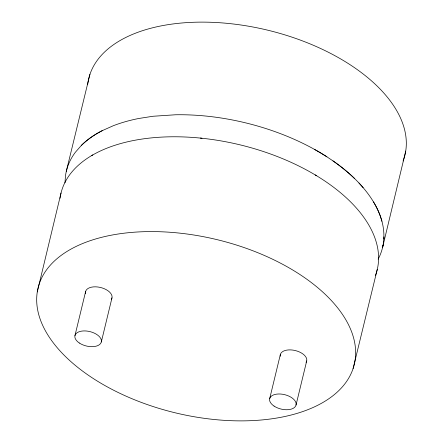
<?xml version="1.0" encoding="UTF-8"?>
<svg xmlns="http://www.w3.org/2000/svg" width="443" height="443" viewBox="0 0 443 443"><rect width="100%" height="100%" fill="white"/><g stroke="black" fill="none" stroke-linecap="round" stroke-linejoin="round"><path stroke-width="0.66" d="M64.988 182.804L65.481 175.555L66.267 171.424L89.918 74.413M378.161 259.161A162.814 89.148 13.6 0 0 382.608 247.321C385.056 237.105 383.92 226.284 380.432 216.45A163.783 89.68 13.6 0 0 373.538 201.964C368.277 193.275 361.693 185.456 354.422 178.385A163.871 89.73 13.6 0 0 332.981 160.892L326.879 156.805A161.385 88.367 13.6 0 0 314.408 149.346A163.196 89.359 13.6 0 0 274.101 131.316A161.634 88.506 13.6 0 0 259.62 126.626A163.212 89.37 13.6 0 0 222.336 118.187A161.402 88.378 13.6 0 0 199.272 115.479A163.329 89.431 13.6 0 0 175.544 114.77L152.951 116.265L138.792 118.48A163.45 89.497 13.6 0 0 113.292 125.729L102.206 130.668A161.402 88.378 13.6 0 0 92.753 136.2A163.052 89.281 13.6 0 0 81.396 145.393L75.393 152.237A161.756 88.572 13.6 0 0 67.397 167.382L66.267 171.424M383.832 238.993L383.915 236.867M383.045 245.267L382.608 247.321L405.727 151.074M37.273 291.926L61.034 193.021M74.95 335.65L85.621 291.549M101.32 341.952L111.985 297.857M269.671 398.711L280.336 354.61M296.035 405.018L306.706 360.918M353.082 368.587A162.664 89.071 13.6 0 0 142.375 231.755A162.664 89.071 13.6 0 0 93.03 378.361A162.664 89.071 13.6 0 0 353.082 368.587L377.275 269.372M91.801 155.504L92.82 154.917M200.347 138.083L202.008 138.255M315.178 174.907L316.507 175.705M358.974 182.987L363.166 187.66M381.927 221.256L380.432 216.45A163.938 89.768 13.6 0 0 373.538 201.964M280.281 356.222A13.556 7.42 13.6 0 1 295.204 350.535A13.556 7.42 13.6 0 1 306.047 362.38M85.682 293.715A13.556 7.42 13.6 0 1 100.013 287.369A13.556 7.42 13.6 0 1 111.326 299.318M87.686 84.414A162.664 89.071 13.6 0 1 268.037 30.257A162.664 89.071 13.6 0 1 403.08 161.008M81.396 145.393A163.118 89.32 13.6 0 1 92.753 136.2A161.418 88.39 13.6 0 1 102.206 130.668M314.408 149.346A161.49 88.428 13.6 0 1 326.879 156.805M332.981 160.892A163.727 89.652 13.6 0 1 354.422 178.385M375.442 275.396A162.847 89.17 13.6 0 0 378.067 265.246A162.498 88.977 13.6 0 0 377.663 248.08A162.664 89.071 13.6 0 0 216.361 140.132A162.664 89.071 13.6 0 0 60.038 198.314M274.073 406.087A13.556 7.42 13.6 0 0 295.885 405.522A13.556 7.42 13.6 0 0 278.603 393.982A13.556 7.42 13.6 0 0 274.073 406.087M79.352 343.02A13.556 7.42 13.6 0 0 101.165 342.461A13.556 7.42 13.6 0 0 83.888 330.921A13.556 7.42 13.6 0 0 79.352 343.02"/></g></svg>
